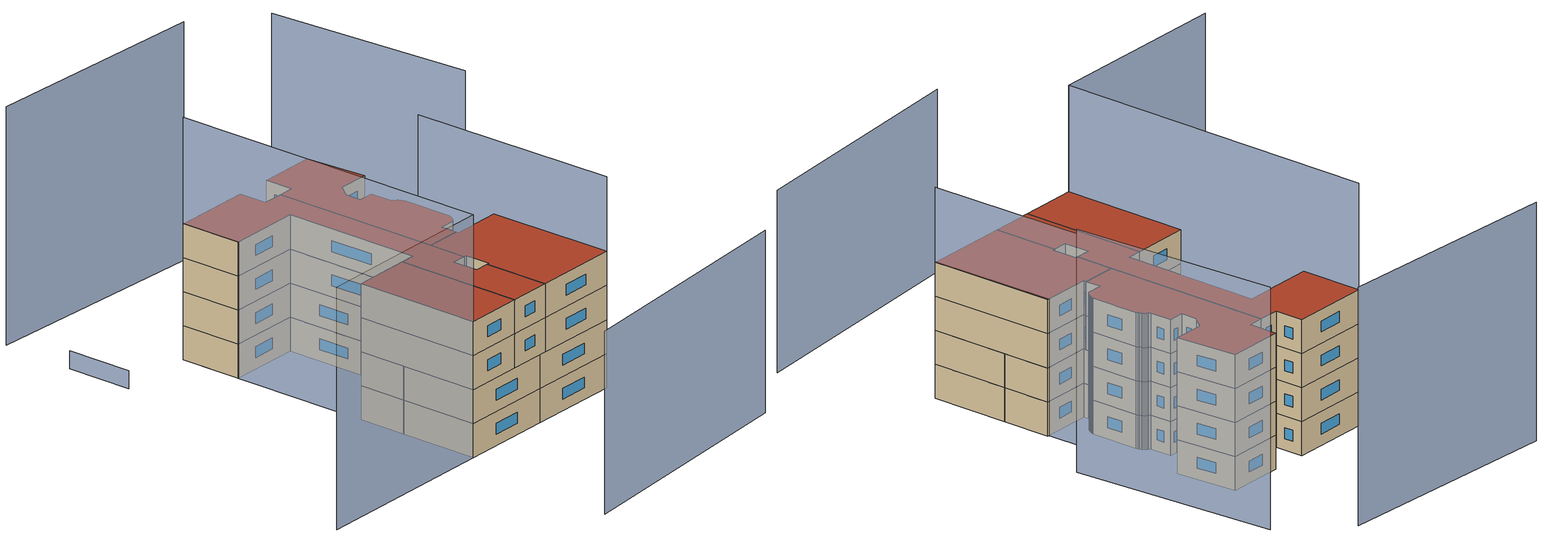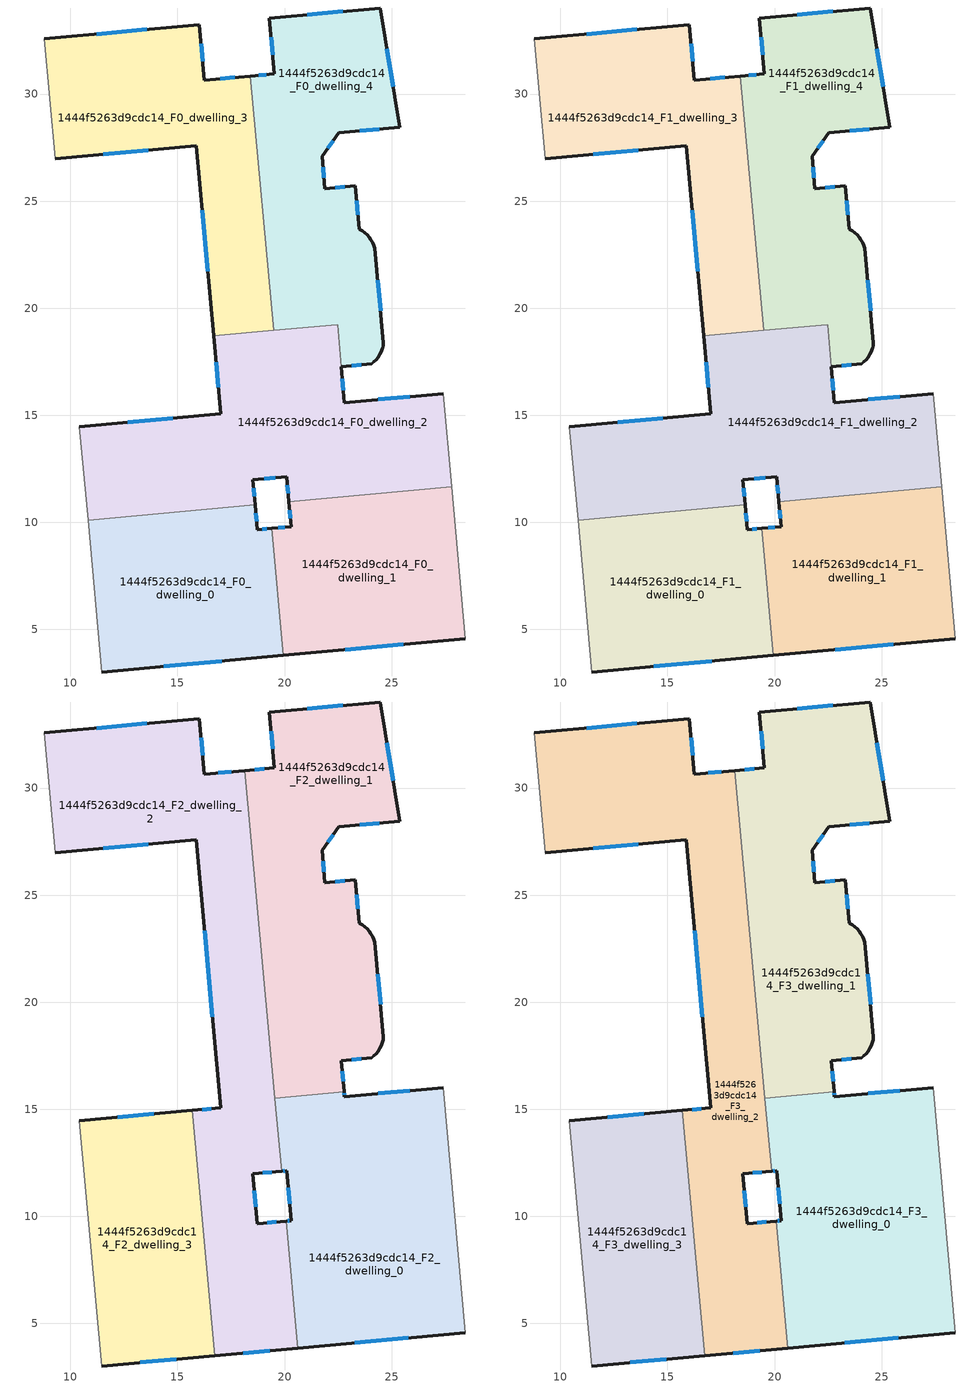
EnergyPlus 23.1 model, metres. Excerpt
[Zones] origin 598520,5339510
1444f5263d9cdc14_F0_dwelling_0
 floor ground (EU_floor_Construction): 19.4,9.72 19.94,3.79 11.47,3.01 10.82,10.1 18.63,10.82 18.73,9.66 z0
 wall outside (EU_wall_Construction): 19.4,9.72 18.73,9.66 18.63,10.82 / 11.47,3.01 19.94,3.79 z0:3
 wall to 1444f5263d9cdc14_F0_dwelling_1 (EU_wall_Construction): 19.94,3.79 19.4,9.72 z0:3
 wall adiabatic (EU_wall_Construction): 10.82,10.1 11.47,3.01 z0:3
 wall to 1444f5263d9cdc14_F0_dwelling_2 (EU_wall_Construction): 18.63,10.82 10.82,10.1 z0:3
 window (EU_Window_Construction): 19.17,9.7 18.96,9.68 / 14.35,3.27 17.06,3.52 / 18.7,10.05 18.67,10.42 z1.02:1.98
1444f5263d9cdc14_F0_dwelling_1
 floor ground (EU_floor_Construction): 27.8,11.66 28.45,4.56 19.94,3.79 19.4,9.72 20.31,9.8 20.21,10.96 z0
 wall outside (EU_wall_Construction): 19.94,3.79 28.45,4.56 / 20.21,10.96 20.31,9.8 19.4,9.72 z0:3
 wall to 1444f5263d9cdc14_F0_dwelling_2 (EU_wall_Construction): 27.8,11.66 20.21,10.96 z0:3
 wall adiabatic (EU_wall_Construction): 28.45,4.56 27.8,11.66 z0:3
 window (EU_Window_Construction): 22.84,4.05 25.56,4.3 / 20,9.77 19.71,9.75 / 20.24,10.57 20.28,10.2 z1.02:1.98
1444f5263d9cdc14_F0_dwelling_2
 floor ground (EU_floor_Construction): 27.4,16.01 27.8,11.66 20.21,10.96 20.1,12.13 18.52,11.98 18.63,10.82 10.82,10.1 10.42,14.47 17.02,15.06 16.69,18.71 22.47,19.24 22.8,15.59 z0
 wall outside (EU_wall_Construction): 18.63,10.82 18.52,11.98 20.1,12.13 20.21,10.96 / 16.69,18.71 17.02,15.06 10.42,14.47 / 27.4,16.01 22.8,15.59 22.65,17.27 z0:3
 wall adiabatic (EU_wall_Construction): 10.42,14.47 10.82,10.1 / 27.8,11.66 27.4,16.01 z0:3
 wall to 1444f5263d9cdc14_F0_dwelling_4 (EU_wall_Construction): 22.47,19.24 19.5,18.97 / 22.65,17.27 22.48,19.24 z0:3
 wall to 1444f5263d9cdc14_F0_dwelling_3 (EU_wall_Construction): 19.5,18.96 16.69,18.71 z0:3
 window (EU_Window_Construction): 20.14,11.73 20.17,11.36 / 19.06,12.03 19.56,12.08 / 18.59,11.21 18.56,11.59 / 14.78,14.86 12.67,14.67 / 16.8,17.47 16.91,16.3 / 25.84,15.87 24.37,15.74 / 22.75,16.17 22.7,16.7 z1.02:1.98
1444f5263d9cdc14_F0_dwelling_3
 floor ground (EU_floor_Construction): 18.41,30.84 19.5,18.96 16.69,18.71 15.88,27.59 9.28,26.99 8.77,32.58 16.03,33.24 16.26,30.65 z0
 wall outside (EU_wall_Construction): 9.28,26.99 15.88,27.59 16.69,18.71 / 18.41,30.84 16.26,30.65 16.03,33.24 8.77,32.58 z0:3
 wall adiabatic (EU_wall_Construction): 8.77,32.58 9.28,26.99 z0:3
 wall to 1444f5263d9cdc14_F0_dwelling_4 (EU_wall_Construction): 19.5,18.96 18.41,30.84 z0:3
 window (EU_Window_Construction): 11.53,27.19 13.64,27.39 / 13.56,33.02 11.24,32.8 / 16.18,31.53 16.1,32.36 / 17.68,30.78 16.99,30.72 / 16.16,24.57 16.42,21.73 z1.02:1.98
1444f5263d9cdc14_F0_dwelling_4
 floor ground (EU_floor_Construction): 24.48,34.02 25.38,28.46 22.54,28.19 21.75,27.09 21.89,25.59 23.31,25.71 23.49,23.68 23.62,23.61 23.74,23.52 23.85,23.42 23.96,23.31 24.04,23.2 24.12,23.07 24.17,22.94 24.22,22.8 24.62,18.39 24.61,18.27 24.6,18.26 24.58,18.15 24.57,18.11 24.52,17.97 24.45,17.84 24.37,17.71 24.29,17.6 24.18,17.49 24.07,17.4 22.65,17.27 22.48,19.24 19.5,18.96 18.41,30.84 19.52,30.95 19.29,33.54 z0
 wall outside (EU_wall_Construction): 22.65,17.27 24.07,17.4 24.18,17.49 24.29,17.6 24.37,17.71 24.45,17.84 24.52,17.97 24.57,18.11 24.58,18.15 24.6,18.26 24.61,18.27 24.62,18.39 24.22,22.8 24.17,22.94 24.12,23.07 24.04,23.2 23.96,23.31 23.85,23.42 23.74,23.52 23.62,23.61 23.49,23.68 23.31,25.71 21.89,25.59 21.75,27.09 22.54,28.19 25.38,28.46 24.48,34.02 19.29,33.54 19.52,30.95 18.41,30.84 z0:3
 window (EU_Window_Construction): 23.13,17.31 23.59,17.35 / 19.14,30.91 18.79,30.88 / 19.37,32.66 19.44,31.83 / 22.71,33.86 21.06,33.7 / 25.07,30.35 24.79,32.13 / 23.51,28.28 24.41,28.37 / 22.02,27.47 22.28,27.82 / 21.84,26.1 21.8,26.58 / 22.82,25.67 22.37,25.63 / 23.43,24.37 23.37,25.02 / 24.49,19.89 24.36,21.3 z1.02:1.98
1444f5263d9cdc14_F1_dwelling_0
 floor to 1444f5263d9cdc14_F0_dwelling_0 (EU_floor_Construction): 19.4,9.72 19.94,3.79 11.47,3.01 10.82,10.1 18.63,10.82 18.73,9.66 z3
 wall outside (EU_wall_Construction): 19.4,9.72 18.73,9.66 18.63,10.82 / 11.47,3.01 19.94,3.79 z3:6
 wall to 1444f5263d9cdc14_F1_dwelling_1 (EU_wall_Construction): 19.94,3.79 19.4,9.72 z3:6
 wall adiabatic (EU_wall_Construction): 10.82,10.1 11.47,3.01 z3:6
 wall to 1444f5263d9cdc14_F1_dwelling_2 (EU_wall_Construction): 18.63,10.82 10.82,10.1 z3:6
 window (EU_Window_Construction): 19.17,9.7 18.96,9.68 / 14.35,3.27 17.06,3.52 / 18.7,10.05 18.67,10.42 z4.02:4.98
 ceiling adiabatic (EU_roof_Construction): 16.75,3.49 16.1,10.59 10.82,10.1 11.47,3.01 z6
1444f5263d9cdc14_F1_dwelling_1
 floor to 1444f5263d9cdc14_F0_dwelling_1 (EU_floor_Construction): 27.8,11.66 28.45,4.56 19.94,3.79 19.4,9.72 20.31,9.8 20.21,10.96 z3
 wall outside (EU_wall_Construction): 19.94,3.79 28.45,4.56 / 20.21,10.96 20.31,9.8 19.4,9.72 z3:6
 wall to 1444f5263d9cdc14_F1_dwelling_2 (EU_wall_Construction): 27.8,11.66 20.21,10.96 z3:6
 wall adiabatic (EU_wall_Construction): 28.45,4.56 27.8,11.66 z3:6
 window (EU_Window_Construction): 22.84,4.05 25.56,4.3 / 20,9.77 19.71,9.75 / 20.24,10.57 20.28,10.2 z4.02:4.98
1444f5263d9cdc14_F1_dwelling_2
 floor to 1444f5263d9cdc14_F0_dwelling_2 (EU_floor_Construction): 27.4,16.01 27.8,11.66 20.21,10.96 20.1,12.13 18.52,11.98 18.63,10.82 10.82,10.1 10.42,14.47 17.02,15.06 16.69,18.71 22.47,19.24 22.8,15.59 z3
 wall outside (EU_wall_Construction): 18.63,10.82 18.52,11.98 20.1,12.13 20.21,10.96 / 16.69,18.71 17.02,15.06 10.42,14.47 / 27.4,16.01 22.8,15.59 22.65,17.27 z3:6
 wall adiabatic (EU_wall_Construction): 10.42,14.47 10.82,10.1 / 27.8,11.66 27.4,16.01 z3:6
 wall to 1444f5263d9cdc14_F1_dwelling_4 (EU_wall_Construction): 22.47,19.24 19.5,18.97 / 22.65,17.27 22.48,19.24 z3:6
 wall to 1444f5263d9cdc14_F1_dwelling_3 (EU_wall_Construction): 19.5,18.96 16.69,18.71 z3:6
 window (EU_Window_Construction): 20.14,11.73 20.17,11.36 / 19.06,12.03 19.56,12.08 / 18.59,11.21 18.56,11.59 / 14.78,14.86 12.67,14.67 / 16.8,17.47 16.91,16.3 / 25.84,15.87 24.37,15.74 / 22.75,16.17 22.7,16.7 z4.02:4.98
 ceiling adiabatic (EU_roof_Construction): 16.1,10.59 15.7,14.94 10.42,14.47 10.82,10.1 z6
1444f5263d9cdc14_F1_dwelling_3
 floor to 1444f5263d9cdc14_F0_dwelling_3 (EU_floor_Construction): 18.41,30.84 19.5,18.96 16.69,18.71 15.88,27.59 9.28,26.99 8.77,32.58 16.03,33.24 16.26,30.65 z3
 wall outside (EU_wall_Construction): 9.28,26.99 15.88,27.59 16.69,18.71 / 18.41,30.84 16.26,30.65 16.03,33.24 8.77,32.58 z3:6
 wall adiabatic (EU_wall_Construction): 8.77,32.58 9.28,26.99 z3:6
 wall to 1444f5263d9cdc14_F1_dwelling_4 (EU_wall_Construction): 19.5,18.96 18.41,30.84 z3:6
 window (EU_Window_Construction): 11.53,27.19 13.64,27.39 / 13.56,33.02 11.24,32.8 / 16.18,31.53 16.1,32.36 / 17.68,30.78 16.99,30.72 / 16.16,24.57 16.42,21.73 z4.02:4.98
1444f5263d9cdc14_F1_dwelling_4
 floor to 1444f5263d9cdc14_F0_dwelling_4 (EU_floor_Construction): 24.48,34.02 25.38,28.46 22.54,28.19 21.75,27.09 21.89,25.59 23.31,25.71 23.49,23.68 23.62,23.61 23.74,23.52 23.85,23.42 23.96,23.31 24.04,23.2 24.12,23.07 24.17,22.94 24.22,22.8 24.62,18.39 24.61,18.27 24.6,18.26 24.58,18.15 24.57,18.11 24.52,17.97 24.45,17.84 24.37,17.71 24.29,17.6 24.18,17.49 24.07,17.4 22.65,17.27 22.48,19.24 19.5,18.96 18.41,30.84 19.52,30.95 19.29,33.54 z3
 wall outside (EU_wall_Construction): 22.65,17.27 24.07,17.4 24.18,17.49 24.29,17.6 24.37,17.71 24.45,17.84 24.52,17.97 24.57,18.11 24.58,18.15 24.6,18.26 24.61,18.27 24.62,18.39 24.22,22.8 24.17,22.94 24.12,23.07 24.04,23.2 23.96,23.31 23.85,23.42 23.74,23.52 23.62,23.61 23.49,23.68 23.31,25.71 21.89,25.59 21.75,27.09 22.54,28.19 25.38,28.46 24.48,34.02 19.29,33.54 19.52,30.95 18.41,30.84 z3:6
 window (EU_Window_Construction): 23.13,17.31 23.59,17.35 / 19.14,30.91 18.79,30.88 / 19.37,32.66 19.44,31.83 / 22.71,33.86 21.06,33.7 / 25.07,30.35 24.79,32.13 / 23.51,28.28 24.41,28.37 / 22.02,27.47 22.28,27.82 / 21.84,26.1 21.8,26.58 / 22.82,25.67 22.37,25.63 / 23.43,24.37 23.37,25.02 / 24.49,19.89 24.36,21.3 z4.02:4.98
1444f5263d9cdc14_F2_dwelling_0
 floor to 1444f5263d9cdc14_F1_dwelling_1 (EU_floor_Construction): 27.8,11.66 28.45,4.56 20.62,3.85 20.08,9.78 20.31,9.8 20.21,10.96 z6
 floor to 1444f5263d9cdc14_F1_dwelling_2 (EU_floor_Construction): 27.4,16.01 27.8,11.66 20.21,10.96 20.1,12.13 19.86,12.11 19.55,15.53 22.78,15.82 22.8,15.59 z6
 wall outside (EU_wall_Construction): 20.62,3.85 28.45,4.56 / 19.86,12.11 20.1,12.13 20.31,9.8 20.08,9.78 / 27.4,16.01 22.8,15.59 22.78,15.82 z6:9
 wall adiabatic (EU_wall_Construction): 28.45,4.56 27.4,16.01 z6:9
 wall to 1444f5263d9cdc14_F2_dwelling_2 (EU_wall_Construction): 20.08,9.78 20.62,3.85 / 19.55,15.53 19.86,12.11 z6:9
 wall to 1444f5263d9cdc14_F2_dwelling_1 (EU_wall_Construction): 22.78,15.82 19.55,15.53 z6:9
 window (EU_Window_Construction): 23.28,4.09 25.79,4.32 / 20.23,9.79 20.16,9.79 / 20.17,11.34 20.24,10.59 / 19.94,12.11 20.02,12.12 / 22.79,15.67 22.79,15.74 / 25.84,15.87 24.37,15.74 z7.02:7.98
1444f5263d9cdc14_F2_dwelling_1
 floor to 1444f5263d9cdc14_F1_dwelling_4 (EU_floor_Construction): 24.48,34.02 25.38,28.46 22.54,28.19 21.75,27.09 21.89,25.59 23.31,25.71 23.49,23.68 23.62,23.61 23.74,23.52 23.85,23.42 23.96,23.31 24.04,23.2 24.12,23.07 24.17,22.94 24.22,22.8 24.62,18.39 24.61,18.28 24.61,18.27 24.6,18.26 24.58,18.15 24.57,18.11 24.52,17.97 24.45,17.84 24.37,17.71 24.29,17.6 24.18,17.49 24.07,17.4 22.65,17.27 22.48,19.24 19.5,18.96 18.41,30.84 19.52,30.95 19.29,33.54 z6
 floor to 1444f5263d9cdc14_F1_dwelling_2 (EU_floor_Construction): 22.48,19.24 22.78,15.82 19.55,15.53 19.24,18.94 z6
 floor to 1444f5263d9cdc14_F1_dwelling_3 (EU_floor_Construction): 18.41,30.84 19.5,18.96 19.24,18.94 18.15,30.82 z6
 wall outside (EU_wall_Construction): 22.78,15.82 22.65,17.27 24.07,17.4 24.18,17.49 24.29,17.6 24.37,17.71 24.45,17.84 24.52,17.97 24.57,18.11 24.6,18.26 24.62,18.4 24.22,22.8 24.17,22.94 24.12,23.07 24.04,23.2 23.96,23.31 23.85,23.42 23.74,23.52 23.62,23.61 23.49,23.68 23.31,25.71 21.89,25.59 21.75,27.09 22.54,28.19 25.38,28.46 24.48,34.02 19.29,33.54 19.52,30.95 18.15,30.82 z6:9
 wall to 1444f5263d9cdc14_F2_dwelling_2 (EU_wall_Construction): 18.15,30.82 19.55,15.53 z6:9
 window (EU_Window_Construction): 24.49,19.89 24.36,21.3 / 23.13,17.31 23.59,17.35 / 22.74,16.31 22.7,16.78 / 19.06,30.9 18.62,30.86 / 19.37,32.66 19.44,31.83 / 22.71,33.86 21.06,33.7 / 25.07,30.35 24.79,32.13 / 23.51,28.28 24.41,28.37 / 22.02,27.47 22.28,27.82 / 21.84,26.1 21.8,26.58 / 22.82,25.67 22.37,25.63 / 23.43,24.37 23.37,25.02 z7.02:7.98
1444f5263d9cdc14_F2_dwelling_2
 floor to 1444f5263d9cdc14_F1_dwelling_2 (EU_floor_Construction): 19.24,18.94 19.86,12.11 18.52,11.98 18.63,10.82 16.1,10.59 15.7,14.94 17.02,15.06 16.69,18.71 z6
 floor to 1444f5263d9cdc14_F1_dwelling_3 (EU_floor_Construction): 18.15,30.82 19.24,18.94 16.69,18.71 15.88,27.59 9.28,26.99 8.77,32.58 16.03,33.24 16.26,30.65 z6
 floor to 1444f5263d9cdc14_F1_dwelling_0 (EU_floor_Construction): 19.4,9.72 19.94,3.79 16.75,3.49 16.1,10.59 18.63,10.82 18.73,9.66 z6
 floor to 1444f5263d9cdc14_F1_dwelling_1 (EU_floor_Construction): 20.08,9.78 20.62,3.85 19.94,3.79 19.4,9.72 z6
 wall outside (EU_wall_Construction): 18.15,30.82 16.26,30.65 16.03,33.24 8.77,32.58 / 20.08,9.78 18.73,9.66 18.52,11.98 19.86,12.11 / 16.75,3.49 20.62,3.85 / 9.28,26.99 15.88,27.59 17.02,15.06 15.7,14.95 z6:9
 wall to 1444f5263d9cdc14_F2_dwelling_3 (EU_wall_Construction): 15.7,14.95 16.75,3.49 z6:9
 wall adiabatic (EU_wall_Construction): 8.77,32.58 9.28,26.99 z6:9
 window (EU_Window_Construction): 17.51,30.76 16.9,30.71 / 18.98,12.02 19.41,12.06 / 18.66,10.45 18.6,11.19 / 19.62,9.74 19.19,9.7 / 18.06,3.61 19.3,3.73 / 16.57,15.02 16.15,14.99 / 16.27,23.33 16.63,19.33 / 11.53,27.19 13.64,27.39 / 13.56,33.02 11.24,32.8 / 16.18,31.53 16.1,32.36 z7.02:7.98
1444f5263d9cdc14_F2_dwelling_3
 floor adiabatic (EU_floor_Construction): 15.7,14.95 16.75,3.49 11.47,3.01 10.42,14.47 z6
 wall outside (EU_wall_Construction): 11.47,3.01 16.75,3.49 / 15.7,14.95 10.42,14.47 z6:9
 wall adiabatic (EU_wall_Construction): 10.42,14.47 11.47,3.01 z6:9
 window (EU_Window_Construction): 13.27,3.17 14.95,3.33 / 13.9,14.78 12.22,14.63 z7.02:7.98
1444f5263d9cdc14_F3_dwelling_0
 floor to 1444f5263d9cdc14_F2_dwelling_0 (EU_floor_Construction): 27.4,16.01 28.45,4.56 20.62,3.85 20.08,9.78 20.31,9.8 20.1,12.13 19.86,12.11 19.55,15.53 22.78,15.82 22.8,15.59 z9
 wall outside (EU_wall_Construction): 20.62,3.85 28.45,4.56 / 19.86,12.11 20.1,12.13 20.31,9.8 20.08,9.78 / 27.4,16.01 22.8,15.59 22.78,15.82 z9:12
 wall adiabatic (EU_wall_Construction): 28.45,4.56 27.4,16.01 z9:12
 wall to 1444f5263d9cdc14_F3_dwelling_2 (EU_wall_Construction): 20.08,9.78 20.62,3.85 / 19.55,15.53 19.86,12.11 z9:12
 wall to 1444f5263d9cdc14_F3_dwelling_1 (EU_wall_Construction): 22.78,15.82 19.55,15.53 z9:12
 window (EU_Window_Construction): 23.28,4.09 25.79,4.32 / 20.23,9.79 20.16,9.79 / 20.17,11.34 20.24,10.59 / 19.94,12.11 20.02,12.12 / 22.79,15.67 22.79,15.74 / 25.84,15.87 24.37,15.74 z10.02:10.98
 roof outside (EU_roof_Construction): 28.45,4.56 27.4,16.01 22.8,15.59 22.78,15.82 19.55,15.53 19.86,12.11 20.1,12.13 20.31,9.8 20.08,9.78 20.62,3.85 z12
1444f5263d9cdc14_F3_dwelling_1
 floor to 1444f5263d9cdc14_F2_dwelling_1 (EU_floor_Construction): 24.48,34.02 25.38,28.46 22.54,28.19 21.75,27.09 21.89,25.59 23.31,25.71 23.49,23.68 23.62,23.61 23.74,23.52 23.85,23.42 23.96,23.31 24.04,23.2 24.12,23.07 24.17,22.94 24.22,22.8 24.62,18.4 24.6,18.26 24.57,18.11 24.52,17.97 24.45,17.84 24.37,17.71 24.29,17.6 24.18,17.49 24.07,17.4 22.65,17.27 22.78,15.82 19.55,15.53 18.15,30.82 19.52,30.95 19.29,33.54 z9
 wall outside (EU_wall_Construction): 22.78,15.82 22.65,17.27 24.07,17.4 24.18,17.49 24.29,17.6 24.37,17.71 24.45,17.84 24.52,17.97 24.57,18.11 24.6,18.26 24.62,18.4 24.22,22.8 24.17,22.94 24.12,23.07 24.04,23.2 23.96,23.31 23.85,23.42 23.74,23.52 23.62,23.61 23.49,23.68 23.31,25.71 21.89,25.59 21.75,27.09 22.54,28.19 25.38,28.46 24.48,34.02 19.29,33.54 19.52,30.95 18.15,30.82 z9:12
 wall to 1444f5263d9cdc14_F3_dwelling_2 (EU_wall_Construction): 18.15,30.82 19.55,15.53 z9:12
 window (EU_Window_Construction): 24.49,19.89 24.36,21.3 / 23.13,17.31 23.59,17.35 / 22.74,16.31 22.7,16.78 / 19.06,30.9 18.62,30.86 / 19.37,32.66 19.44,31.83 / 22.71,33.86 21.06,33.7 / 25.07,30.35 24.79,32.13 / 23.51,28.28 24.41,28.37 / 22.02,27.47 22.28,27.82 / 21.84,26.1 21.8,26.58 / 22.82,25.67 22.37,25.63 / 23.43,24.37 23.37,25.02 z10.02:10.98
 roof outside (EU_roof_Construction): 24.07,17.4 24.18,17.49 24.29,17.6 24.37,17.71 24.45,17.84 24.52,17.97 24.57,18.11 24.6,18.26 24.62,18.4 24.22,22.8 24.17,22.94 24.12,23.07 24.04,23.2 23.96,23.31 23.85,23.42 23.74,23.52 23.62,23.61 23.49,23.68 23.31,25.71 21.89,25.59 21.75,27.09 22.54,28.19 25.38,28.46 24.48,34.02 19.29,33.54 19.52,30.95 18.15,30.82 19.55,15.53 22.78,15.82 22.65,17.27 z12
1444f5263d9cdc14_F3_dwelling_2
 floor to 1444f5263d9cdc14_F2_dwelling_2 (EU_floor_Construction): 18.15,30.82 19.86,12.11 18.52,11.98 18.73,9.66 20.08,9.78 20.62,3.85 16.75,3.49 15.7,14.95 17.02,15.06 15.88,27.59 9.28,26.99 8.77,32.58 16.03,33.24 16.26,30.65 z9
 wall outside (EU_wall_Construction): 18.15,30.82 16.26,30.65 16.03,33.24 8.77,32.58 / 20.08,9.78 18.73,9.66 18.52,11.98 19.86,12.11 / 16.75,3.49 20.62,3.85 / 9.28,26.99 15.88,27.59 17.02,15.06 15.7,14.95 z9:12
 wall to 1444f5263d9cdc14_F3_dwelling_3 (EU_wall_Construction): 15.7,14.95 16.75,3.49 z9:12
 wall adiabatic (EU_wall_Construction): 8.77,32.58 9.28,26.99 z9:12
 window (EU_Window_Construction): 17.51,30.76 16.9,30.71 / 18.98,12.02 19.41,12.06 / 18.66,10.45 18.6,11.19 / 19.62,9.74 19.19,9.7 / 18.06,3.61 19.3,3.73 / 16.57,15.02 16.15,14.99 / 16.27,23.33 16.63,19.33 / 11.53,27.19 13.64,27.39 / 13.56,33.02 11.24,32.8 / 16.18,31.53 16.1,32.36 z10.02:10.98
 roof outside (EU_roof_Construction): 20.62,3.85 20.08,9.78 18.73,9.66 18.52,11.98 19.86,12.11 18.15,30.82 16.26,30.65 16.03,33.24 8.77,32.58 9.28,26.99 15.88,27.59 17.02,15.06 15.7,14.95 16.75,3.49 z12
1444f5263d9cdc14_F3_dwelling_3
 floor to 1444f5263d9cdc14_F2_dwelling_3 (EU_floor_Construction): 15.7,14.95 16.75,3.49 11.47,3.01 10.42,14.47 z9
 wall outside (EU_wall_Construction): 11.47,3.01 16.75,3.49 / 15.7,14.95 10.42,14.47 z9:12
 wall adiabatic (EU_wall_Construction): 10.42,14.47 11.47,3.01 z9:12
 window (EU_Window_Construction): 13.27,3.17 14.95,3.33 / 13.9,14.78 12.22,14.63 z10.02:10.98
 roof outside (EU_roof_Construction): 16.75,3.49 15.7,14.95 10.42,14.47 11.47,3.01 z12
shading: 30.74,22.45 27.88,41.17 / 8.77,32.58 11.48,3.01 / 11.48,3.01 -5.96,1.42 z0:21.4; 1.25,37.95 1.79,31.94 z0:1.6; 22.41,45.67 0.95,44.73 z0:21; 11.06,-11.97 33.76,-7.88 z0:16.1; 28.45,4.56 26.47,23.58 z0:18.6
[Building]
EU S2 Campaign: North Axis=0; Terrain=City; Solar Distribution=FullExterior
[Site:Location]
Vienna: Latitude=48; Longitude=16.5; Time Zone=1; Elevation=183
[SizingPeriod:WeatherFileDays]
AnnualSizingPeriod: Begin Month=1; Begin Day of Month=1; End Month=12; End Day of Month=31; Day of Week for Start Day=Monday; Use Weather File Daylight Saving Period=No; Use Weather File Rain and Snow Indicators=No
[MATERIAL]
EU_InternalMass_Material: Roughness=MediumRough; Thickness=0.1; Conductivity=1; Density=1800; Specific Heat=900; Thermal Absorptance=0.9; Solar Absorptance=0.7; Visible Absorptance=0.7
[MATERIAL:NOMASS] Roughness=MediumRough; Thermal Absorptance=0.9; Solar Absorptance=0.7; Visible Absorptance=0.7
Name | Thermal Resistance
EU_wall_NoMass | 0.942466
EU_roof_NoMass | 0.551687
EU_floor_NoMass | 0.66527
[WINDOWMATERIAL:SIMPLEGLAZINGSYSTEM]
EU_Window_SimpleGlazing: UFactor=2.03367; Solar Heat Gain Coefficient=0.65; Visible Transmittance=0.65
[CONSTRUCTION]
EU_wall_Construction: EU_wall_NoMass
EU_roof_Construction: EU_roof_NoMass
EU_floor_Construction: EU_floor_NoMass
EU_Window_Construction: EU_Window_SimpleGlazing
EU_InternalMass_Construction: EU_InternalMass_Material
[ZONE] Type=1; Multiplier=1; Ceiling Height=autocalculate; Floor Area=autocalculate; Part of Total Floor Area=Yes
Name | Volume
1444f5263d9cdc14_F0_dwelling_0; 1444f5263d9cdc14_F1_dwelling_0; 1444f5263d9cdc14_F0_dwelling_1; 1444f5263d9cdc14_F1_dwelling_1 | 179.454
1444f5263d9cdc14_F2_dwelling_0; 1444f5263d9cdc14_F3_dwelling_0 | 271.887
1444f5263d9cdc14_F2_dwelling_1; 1444f5263d9cdc14_F3_dwelling_1 | 271.908
1444f5263d9cdc14_F0_dwelling_2; 1444f5263d9cdc14_F1_dwelling_2 | 282.021
1444f5263d9cdc14_F2_dwelling_2; 1444f5263d9cdc14_F3_dwelling_2 | 361
1444f5263d9cdc14_F0_dwelling_3; 1444f5263d9cdc14_F1_dwelling_3 | 217.545
1444f5263d9cdc14_F2_dwelling_3; 1444f5263d9cdc14_F3_dwelling_3 | 182.807
1444f5263d9cdc14_F0_dwelling_4; 1444f5263d9cdc14_F1_dwelling_4 | 229.093
[INTERNALMASS] Construction=EU_InternalMass_Construction
Name | Zone or ZoneList | Surface Area
1444f5263d9cdc14_F0_dwelling_0_EU_InternalMass | 1444f5263d9cdc14_F0_dwelling_0 | 59.8204
1444f5263d9cdc14_F0_dwelling_1_EU_InternalMass | 1444f5263d9cdc14_F0_dwelling_1 | 59.8179
1444f5263d9cdc14_F0_dwelling_2_EU_InternalMass | 1444f5263d9cdc14_F0_dwelling_2 | 94.0162
1444f5263d9cdc14_F0_dwelling_3_EU_InternalMass | 1444f5263d9cdc14_F0_dwelling_3 | 72.5144
1444f5263d9cdc14_F0_dwelling_4_EU_InternalMass | 1444f5263d9cdc14_F0_dwelling_4 | 76.3636
1444f5263d9cdc14_F1_dwelling_0_EU_InternalMass | 1444f5263d9cdc14_F1_dwelling_0 | 59.8204
1444f5263d9cdc14_F1_dwelling_1_EU_InternalMass | 1444f5263d9cdc14_F1_dwelling_1 | 59.8179
1444f5263d9cdc14_F1_dwelling_2_EU_InternalMass | 1444f5263d9cdc14_F1_dwelling_2 | 94.0162
1444f5263d9cdc14_F1_dwelling_3_EU_InternalMass | 1444f5263d9cdc14_F1_dwelling_3 | 72.5144
1444f5263d9cdc14_F1_dwelling_4_EU_InternalMass | 1444f5263d9cdc14_F1_dwelling_4 | 76.3636
1444f5263d9cdc14_F2_dwelling_0_EU_InternalMass | 1444f5263d9cdc14_F2_dwelling_0 | 90.6294
1444f5263d9cdc14_F2_dwelling_1_EU_InternalMass | 1444f5263d9cdc14_F2_dwelling_1 | 90.6371
1444f5263d9cdc14_F2_dwelling_2_EU_InternalMass | 1444f5263d9cdc14_F2_dwelling_2 | 120.334
1444f5263d9cdc14_F2_dwelling_3_EU_InternalMass | 1444f5263d9cdc14_F2_dwelling_3 | 60.936
1444f5263d9cdc14_F3_dwelling_0_EU_InternalMass | 1444f5263d9cdc14_F3_dwelling_0 | 90.6294
1444f5263d9cdc14_F3_dwelling_1_EU_InternalMass | 1444f5263d9cdc14_F3_dwelling_1 | 90.6371
1444f5263d9cdc14_F3_dwelling_2_EU_InternalMass | 1444f5263d9cdc14_F3_dwelling_2 | 120.334
1444f5263d9cdc14_F3_dwelling_3_EU_InternalMass | 1444f5263d9cdc14_F3_dwelling_3 | 60.936
[OTHEREQUIPMENT] Fuel Type=Electricity; Design Level Calculation Method=Watts/Area; Power per Zone Floor Area=1; Fraction Latent=0; Fraction Radiant=0; Fraction Lost=0; Carbon Dioxide Generation Rate=0; EndUse Subcategory=EU_Step8_InternalGains
Name | Zone or ZoneList or Space or SpaceList | Schedule
EU_Step8_InternalGain_1444f5263d9cdc14_F0_dwelling_0_f000 | 1444f5263d9cdc14_F0_dwelling_0 | EU_Step8_GainSchedule_1444f5263d9cdc14_F0_dwelling_0_f000
EU_Step8_InternalGain_1444f5263d9cdc14_F0_dwelling_1_f000 | 1444f5263d9cdc14_F0_dwelling_1 | EU_Step8_GainSchedule_1444f5263d9cdc14_F0_dwelling_1_f000
EU_Step8_InternalGain_1444f5263d9cdc14_F0_dwelling_2_f000 | 1444f5263d9cdc14_F0_dwelling_2 | EU_Step8_GainSchedule_1444f5263d9cdc14_F0_dwelling_2_f000
EU_Step8_InternalGain_1444f5263d9cdc14_F0_dwelling_3_f000 | 1444f5263d9cdc14_F0_dwelling_3 | EU_Step8_GainSchedule_1444f5263d9cdc14_F0_dwelling_3_f000
EU_Step8_InternalGain_1444f5263d9cdc14_F0_dwelling_4_f000 | 1444f5263d9cdc14_F0_dwelling_4 | EU_Step8_GainSchedule_1444f5263d9cdc14_F0_dwelling_4_f000
EU_Step8_InternalGain_1444f5263d9cdc14_F1_dwelling_0_f000 | 1444f5263d9cdc14_F1_dwelling_0 | EU_Step8_GainSchedule_1444f5263d9cdc14_F1_dwelling_0_f000
EU_Step8_InternalGain_1444f5263d9cdc14_F1_dwelling_1_f000 | 1444f5263d9cdc14_F1_dwelling_1 | EU_Step8_GainSchedule_1444f5263d9cdc14_F1_dwelling_1_f000
EU_Step8_InternalGain_1444f5263d9cdc14_F1_dwelling_2_f000 | 1444f5263d9cdc14_F1_dwelling_2 | EU_Step8_GainSchedule_1444f5263d9cdc14_F1_dwelling_2_f000
EU_Step8_InternalGain_1444f5263d9cdc14_F1_dwelling_3_f000 | 1444f5263d9cdc14_F1_dwelling_3 | EU_Step8_GainSchedule_1444f5263d9cdc14_F1_dwelling_3_f000
EU_Step8_InternalGain_1444f5263d9cdc14_F1_dwelling_4_f000 | 1444f5263d9cdc14_F1_dwelling_4 | EU_Step8_GainSchedule_1444f5263d9cdc14_F1_dwelling_4_f000
EU_Step8_InternalGain_1444f5263d9cdc14_F2_dwelling_0_f000 | 1444f5263d9cdc14_F2_dwelling_0 | EU_Step8_GainSchedule_1444f5263d9cdc14_F2_dwelling_0_f000
EU_Step8_InternalGain_1444f5263d9cdc14_F2_dwelling_1_f000 | 1444f5263d9cdc14_F2_dwelling_1 | EU_Step8_GainSchedule_1444f5263d9cdc14_F2_dwelling_1_f000
EU_Step8_InternalGain_1444f5263d9cdc14_F2_dwelling_2_f000 | 1444f5263d9cdc14_F2_dwelling_2 | EU_Step8_GainSchedule_1444f5263d9cdc14_F2_dwelling_2_f000
EU_Step8_InternalGain_1444f5263d9cdc14_F2_dwelling_3_f000 | 1444f5263d9cdc14_F2_dwelling_3 | EU_Step8_GainSchedule_1444f5263d9cdc14_F2_dwelling_3_f000
EU_Step8_InternalGain_1444f5263d9cdc14_F3_dwelling_0_f000 | 1444f5263d9cdc14_F3_dwelling_0 | EU_Step8_GainSchedule_1444f5263d9cdc14_F3_dwelling_0_f000
EU_Step8_InternalGain_1444f5263d9cdc14_F3_dwelling_1_f000 | 1444f5263d9cdc14_F3_dwelling_1 | EU_Step8_GainSchedule_1444f5263d9cdc14_F3_dwelling_1_f000
EU_Step8_InternalGain_1444f5263d9cdc14_F3_dwelling_2_f000 | 1444f5263d9cdc14_F3_dwelling_2 | EU_Step8_GainSchedule_1444f5263d9cdc14_F3_dwelling_2_f000
EU_Step8_InternalGain_1444f5263d9cdc14_F3_dwelling_3_f000 | 1444f5263d9cdc14_F3_dwelling_3 | EU_Step8_GainSchedule_1444f5263d9cdc14_F3_dwelling_3_f000
[ZONEVENTILATION:DESIGNFLOWRATE] Schedule=EU_AlwaysOn; Design Flow Rate Calculation Method=AirChanges/Hour; Air Changes per Hour=0.530523; Ventilation Type=Natural; Fan Pressure Rise=0; Fan Total Efficiency=1; Constant Term Coefficient=1; Temperature Term Coefficient=0; Velocity Term Coefficient=0; Velocity Squared Term Coefficient=0; Minimum Indoor Temperature=-100; Maximum Indoor Temperature=100; Delta Temperature=-100; Minimum Outdoor Temperature=-100; Maximum Outdoor Temperature=100; Maximum Wind Speed=40
Name | Zone or ZoneList or Space or SpaceList
EU_ConstantAir_1444f5263d9cdc14_F0_dwelling_0 | 1444f5263d9cdc14_F0_dwelling_0
EU_ConstantAir_1444f5263d9cdc14_F0_dwelling_1 | 1444f5263d9cdc14_F0_dwelling_1
EU_ConstantAir_1444f5263d9cdc14_F0_dwelling_2 | 1444f5263d9cdc14_F0_dwelling_2
EU_ConstantAir_1444f5263d9cdc14_F0_dwelling_3 | 1444f5263d9cdc14_F0_dwelling_3
EU_ConstantAir_1444f5263d9cdc14_F0_dwelling_4 | 1444f5263d9cdc14_F0_dwelling_4
EU_ConstantAir_1444f5263d9cdc14_F1_dwelling_0 | 1444f5263d9cdc14_F1_dwelling_0
EU_ConstantAir_1444f5263d9cdc14_F1_dwelling_1 | 1444f5263d9cdc14_F1_dwelling_1
EU_ConstantAir_1444f5263d9cdc14_F1_dwelling_2 | 1444f5263d9cdc14_F1_dwelling_2
EU_ConstantAir_1444f5263d9cdc14_F1_dwelling_3 | 1444f5263d9cdc14_F1_dwelling_3
EU_ConstantAir_1444f5263d9cdc14_F1_dwelling_4 | 1444f5263d9cdc14_F1_dwelling_4
EU_ConstantAir_1444f5263d9cdc14_F2_dwelling_0 | 1444f5263d9cdc14_F2_dwelling_0
EU_ConstantAir_1444f5263d9cdc14_F2_dwelling_1 | 1444f5263d9cdc14_F2_dwelling_1
EU_ConstantAir_1444f5263d9cdc14_F2_dwelling_2 | 1444f5263d9cdc14_F2_dwelling_2
EU_ConstantAir_1444f5263d9cdc14_F2_dwelling_3 | 1444f5263d9cdc14_F2_dwelling_3
EU_ConstantAir_1444f5263d9cdc14_F3_dwelling_0 | 1444f5263d9cdc14_F3_dwelling_0
EU_ConstantAir_1444f5263d9cdc14_F3_dwelling_1 | 1444f5263d9cdc14_F3_dwelling_1
EU_ConstantAir_1444f5263d9cdc14_F3_dwelling_2 | 1444f5263d9cdc14_F3_dwelling_2
EU_ConstantAir_1444f5263d9cdc14_F3_dwelling_3 | 1444f5263d9cdc14_F3_dwelling_3
[HVACTEMPLATE:THERMOSTAT] Constant Heating Setpoint=20; Constant Cooling Setpoint=50
EU_HeatOnly_1444f5263d9cdc14_F0_dwelling_0; EU_HeatOnly_1444f5263d9cdc14_F0_dwelling_1; EU_HeatOnly_1444f5263d9cdc14_F0_dwelling_2; EU_HeatOnly_1444f5263d9cdc14_F0_dwelling_3; EU_HeatOnly_1444f5263d9cdc14_F0_dwelling_4; EU_HeatOnly_1444f5263d9cdc14_F1_dwelling_0; EU_HeatOnly_1444f5263d9cdc14_F1_dwelling_1; EU_HeatOnly_1444f5263d9cdc14_F1_dwelling_2; EU_HeatOnly_1444f5263d9cdc14_F1_dwelling_3; EU_HeatOnly_1444f5263d9cdc14_F1_dwelling_4; EU_HeatOnly_1444f5263d9cdc14_F2_dwelling_0; EU_HeatOnly_1444f5263d9cdc14_F2_dwelling_1; EU_HeatOnly_1444f5263d9cdc14_F2_dwelling_2; EU_HeatOnly_1444f5263d9cdc14_F2_dwelling_3; EU_HeatOnly_1444f5263d9cdc14_F3_dwelling_0; EU_HeatOnly_1444f5263d9cdc14_F3_dwelling_1; EU_HeatOnly_1444f5263d9cdc14_F3_dwelling_2; EU_HeatOnly_1444f5263d9cdc14_F3_dwelling_3
[HVACTEMPLATE:ZONE:IDEALLOADSAIRSYSTEM] System Availability Schedule=EU_AlwaysOn; Maximum Heating Supply Air Temperature=50; Minimum Cooling Supply Air Temperature=13; Maximum Heating Supply Air Humidity Ratio=0.0156; Minimum Cooling Supply Air Humidity Ratio=0.0077; Heating Limit=NoLimit; Cooling Limit=NoLimit; Heating Availability Schedule=EU_AlwaysOn; Cooling Availability Schedule=EU_CoolingOff; Dehumidification Control Type=ConstantSensibleHeatRatio; Cooling Sensible Heat Ratio=0.7; Dehumidification Setpoint=60; Humidification Control Type=None; Humidification Setpoint=30; Outdoor Air Method=None; Outdoor Air Flow Rate per Person=0.00944; Outdoor Air Flow Rate per Zone Floor Area=0; Outdoor Air Flow Rate per Zone=0; Demand Controlled Ventilation Type=None; Outdoor Air Economizer Type=NoEconomizer; Heat Recovery Type=None; Sensible Heat Recovery Effectiveness=0.7; Latent Heat Recovery Effectiveness=0.65
Name | Template Thermostat
1444f5263d9cdc14_F0_dwelling_0 | EU_HeatOnly_1444f5263d9cdc14_F0_dwelling_0
1444f5263d9cdc14_F0_dwelling_1 | EU_HeatOnly_1444f5263d9cdc14_F0_dwelling_1
1444f5263d9cdc14_F0_dwelling_2 | EU_HeatOnly_1444f5263d9cdc14_F0_dwelling_2
1444f5263d9cdc14_F0_dwelling_3 | EU_HeatOnly_1444f5263d9cdc14_F0_dwelling_3
1444f5263d9cdc14_F0_dwelling_4 | EU_HeatOnly_1444f5263d9cdc14_F0_dwelling_4
1444f5263d9cdc14_F1_dwelling_0 | EU_HeatOnly_1444f5263d9cdc14_F1_dwelling_0
1444f5263d9cdc14_F1_dwelling_1 | EU_HeatOnly_1444f5263d9cdc14_F1_dwelling_1
1444f5263d9cdc14_F1_dwelling_2 | EU_HeatOnly_1444f5263d9cdc14_F1_dwelling_2
1444f5263d9cdc14_F1_dwelling_3 | EU_HeatOnly_1444f5263d9cdc14_F1_dwelling_3
1444f5263d9cdc14_F1_dwelling_4 | EU_HeatOnly_1444f5263d9cdc14_F1_dwelling_4
1444f5263d9cdc14_F2_dwelling_0 | EU_HeatOnly_1444f5263d9cdc14_F2_dwelling_0
1444f5263d9cdc14_F2_dwelling_1 | EU_HeatOnly_1444f5263d9cdc14_F2_dwelling_1
1444f5263d9cdc14_F2_dwelling_2 | EU_HeatOnly_1444f5263d9cdc14_F2_dwelling_2
1444f5263d9cdc14_F2_dwelling_3 | EU_HeatOnly_1444f5263d9cdc14_F2_dwelling_3
1444f5263d9cdc14_F3_dwelling_0 | EU_HeatOnly_1444f5263d9cdc14_F3_dwelling_0
1444f5263d9cdc14_F3_dwelling_1 | EU_HeatOnly_1444f5263d9cdc14_F3_dwelling_1
1444f5263d9cdc14_F3_dwelling_2 | EU_HeatOnly_1444f5263d9cdc14_F3_dwelling_2
1444f5263d9cdc14_F3_dwelling_3 | EU_HeatOnly_1444f5263d9cdc14_F3_dwelling_3
[SIZING:ZONE] Zone Cooling Design Supply Air Temperature Input Method=SupplyAirTemperature; Zone Cooling Design Supply Air Temperature=13; Zone Heating Design Supply Air Temperature Input Method=SupplyAirTemperature; Zone Heating Design Supply Air Temperature=50; Zone Cooling Design Supply Air Humidity Ratio=0.008; Zone Heating Design Supply Air Humidity Ratio=0.008; Cooling Design Air Flow Method=DesignDay; Cooling Design Air Flow Rate=0; Cooling Minimum Air Flow per Zone Floor Area=0.000762; Cooling Minimum Air Flow=0; Cooling Minimum Air Flow Fraction=0.2; Heating Design Air Flow Method=DesignDay; Heating Design Air Flow Rate=0; Heating Maximum Air Flow per Zone Floor Area=0.002032; Heating Maximum Air Flow=0.141576; Heating Maximum Air Flow Fraction=0.3; Account for Dedicated Outdoor Air System=No; Dedicated Outdoor Air System Control Strategy=NeutralSupplyAir; Dedicated Outdoor Air Low Setpoint Temperature for Design=autosize; Dedicated Outdoor Air High Setpoint Temperature for Design=autosize; Zone Load Sizing Method=Sensible Load Only No Latent Load; Zone Latent Cooling Design Supply Air Humidity Ratio Input Method=HumidityRatioDifference; Zone Cooling Design Supply Air Humidity Ratio Difference=0.005; Zone Latent Heating Design Supply Air Humidity Ratio Input Method=HumidityRatioDifference; Zone Humidification Design Supply Air Humidity Ratio Difference=0.005
1444f5263d9cdc14_F0_dwelling_0; 1444f5263d9cdc14_F0_dwelling_1; 1444f5263d9cdc14_F0_dwelling_2; 1444f5263d9cdc14_F0_dwelling_3; 1444f5263d9cdc14_F0_dwelling_4; 1444f5263d9cdc14_F1_dwelling_0; 1444f5263d9cdc14_F1_dwelling_1; 1444f5263d9cdc14_F1_dwelling_2; 1444f5263d9cdc14_F1_dwelling_3; 1444f5263d9cdc14_F1_dwelling_4; 1444f5263d9cdc14_F2_dwelling_0; 1444f5263d9cdc14_F2_dwelling_1; 1444f5263d9cdc14_F2_dwelling_2; 1444f5263d9cdc14_F2_dwelling_3; 1444f5263d9cdc14_F3_dwelling_0; 1444f5263d9cdc14_F3_dwelling_1; 1444f5263d9cdc14_F3_dwelling_2; 1444f5263d9cdc14_F3_dwelling_3
[SCHEDULE:CONSTANT]
Name | Hourly Value
EU_AlwaysOn | 1
EU_CoolingOff | 0
[SCHEDULE:FILE] Column Number=1; Rows to Skip at Top=0; Number of Hours of Data=8760; Column Separator=Comma; Interpolate to Timestep=No; Minutes per Item=60; Adjust Schedule for Daylight Savings=Yes
Name | File
EU_Step8_GainSchedule_1444f5263d9cdc14_F0_dwelling_0_f000 | ../../schedules/1444f5263d9cdc14/1444f5263d9cdc14_F0_dwelling_0_f000_gain.csv
EU_Step8_GainSchedule_1444f5263d9cdc14_F0_dwelling_1_f000 | ../../schedules/1444f5263d9cdc14/1444f5263d9cdc14_F0_dwelling_1_f000_gain.csv
EU_Step8_GainSchedule_1444f5263d9cdc14_F0_dwelling_2_f000 | ../../schedules/1444f5263d9cdc14/1444f5263d9cdc14_F0_dwelling_2_f000_gain.csv
EU_Step8_GainSchedule_1444f5263d9cdc14_F0_dwelling_3_f000 | ../../schedules/1444f5263d9cdc14/1444f5263d9cdc14_F0_dwelling_3_f000_gain.csv
EU_Step8_GainSchedule_1444f5263d9cdc14_F0_dwelling_4_f000 | ../../schedules/1444f5263d9cdc14/1444f5263d9cdc14_F0_dwelling_4_f000_gain.csv
EU_Step8_GainSchedule_1444f5263d9cdc14_F1_dwelling_0_f000 | ../../schedules/1444f5263d9cdc14/1444f5263d9cdc14_F1_dwelling_0_f000_gain.csv
EU_Step8_GainSchedule_1444f5263d9cdc14_F1_dwelling_1_f000 | ../../schedules/1444f5263d9cdc14/1444f5263d9cdc14_F1_dwelling_1_f000_gain.csv
EU_Step8_GainSchedule_1444f5263d9cdc14_F1_dwelling_2_f000 | ../../schedules/1444f5263d9cdc14/1444f5263d9cdc14_F1_dwelling_2_f000_gain.csv
EU_Step8_GainSchedule_1444f5263d9cdc14_F1_dwelling_3_f000 | ../../schedules/1444f5263d9cdc14/1444f5263d9cdc14_F1_dwelling_3_f000_gain.csv
EU_Step8_GainSchedule_1444f5263d9cdc14_F1_dwelling_4_f000 | ../../schedules/1444f5263d9cdc14/1444f5263d9cdc14_F1_dwelling_4_f000_gain.csv
EU_Step8_GainSchedule_1444f5263d9cdc14_F2_dwelling_0_f000 | ../../schedules/1444f5263d9cdc14/1444f5263d9cdc14_F2_dwelling_0_f000_gain.csv
EU_Step8_GainSchedule_1444f5263d9cdc14_F2_dwelling_1_f000 | ../../schedules/1444f5263d9cdc14/1444f5263d9cdc14_F2_dwelling_1_f000_gain.csv
EU_Step8_GainSchedule_1444f5263d9cdc14_F2_dwelling_2_f000 | ../../schedules/1444f5263d9cdc14/1444f5263d9cdc14_F2_dwelling_2_f000_gain.csv
EU_Step8_GainSchedule_1444f5263d9cdc14_F2_dwelling_3_f000 | ../../schedules/1444f5263d9cdc14/1444f5263d9cdc14_F2_dwelling_3_f000_gain.csv
EU_Step8_GainSchedule_1444f5263d9cdc14_F3_dwelling_0_f000 | ../../schedules/1444f5263d9cdc14/1444f5263d9cdc14_F3_dwelling_0_f000_gain.csv
EU_Step8_GainSchedule_1444f5263d9cdc14_F3_dwelling_1_f000 | ../../schedules/1444f5263d9cdc14/1444f5263d9cdc14_F3_dwelling_1_f000_gain.csv
EU_Step8_GainSchedule_1444f5263d9cdc14_F3_dwelling_2_f000 | ../../schedules/1444f5263d9cdc14/1444f5263d9cdc14_F3_dwelling_2_f000_gain.csv
EU_Step8_GainSchedule_1444f5263d9cdc14_F3_dwelling_3_f000 | ../../schedules/1444f5263d9cdc14/1444f5263d9cdc14_F3_dwelling_3_f000_gain.csv
